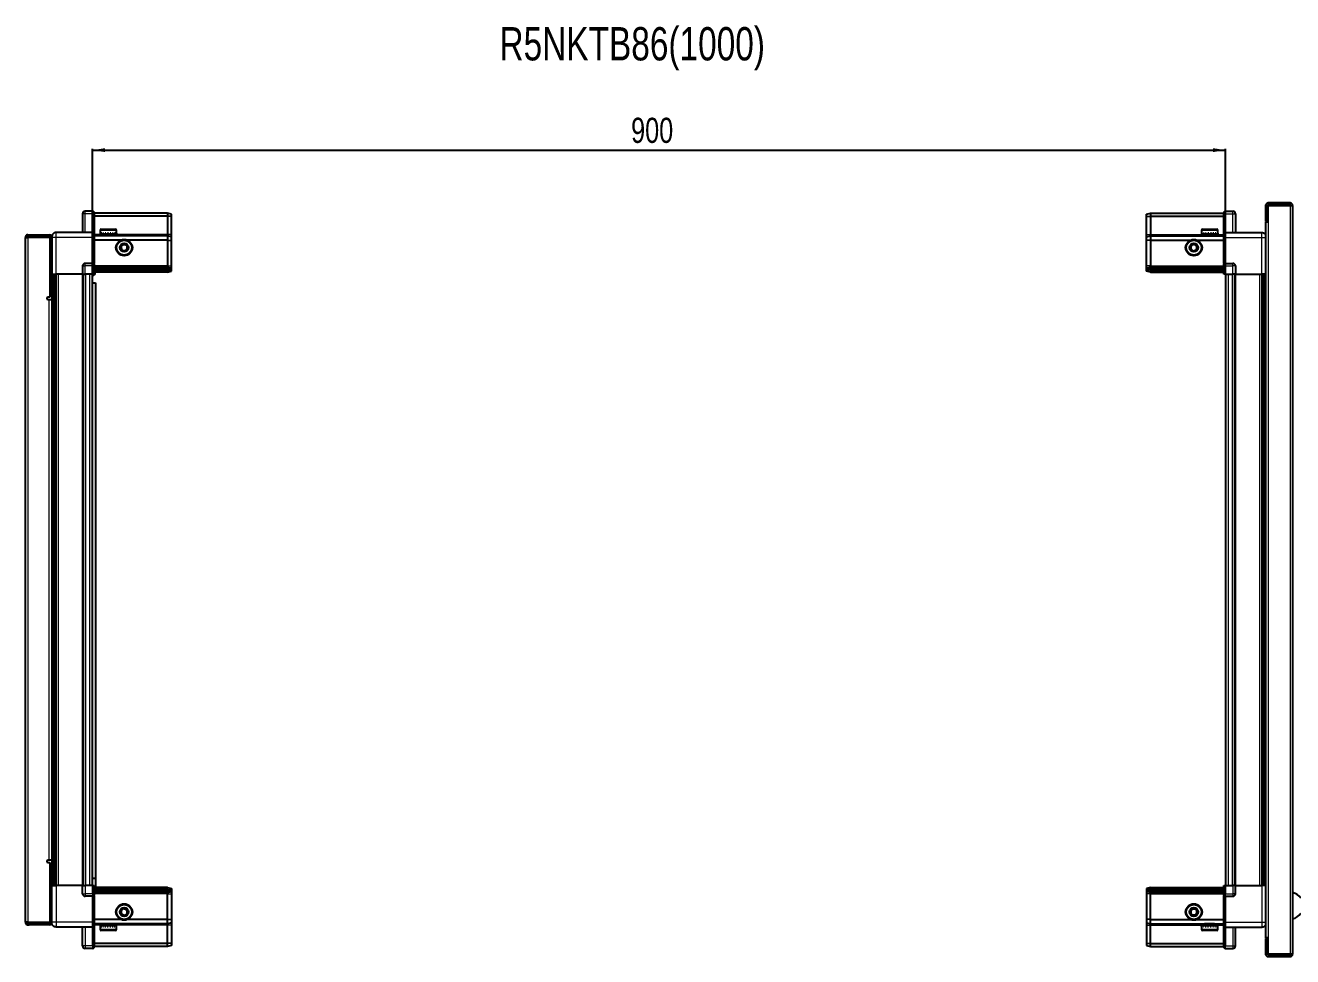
# Model space of a CAD drawing. Header units: millimetres. Extents: x 834 to 3866, y -9 to 1917.
# Drawn here: x 1857 to 2863, y 1177 to 1917 of the extents above; entities that cross this region are included whole.
import ezdxf

# ---------------------------------------------------------------- set-up
doc = ezdxf.new("R2010")
doc.units = ezdxf.units.MM
doc.layers.add('FORMAT', color=7, linetype='Continuous')
doc.styles.add('SLDTEXTSTYLE0', font='TXT', dxfattribs={"width": 0.75})
doc.dimstyles.new('SLDDIMSTYLE0', dxfattribs={"dimtxt": 20, "dimasz": 10, "dimexe": 0, "dimexo": 0.0625, "dimgap": 5, "dimtad": 2, "dimdec": 1, "dimrnd": 1e-09, "dimzin": 12, "dimdsep": 46, "dimtxsty": 'SLDTEXTSTYLE0', "dimsah": 1, "dimcen": 0.09, "dimadec": 0, "dimazin": 3, "dimtfac": 1, "dimtofl": 0, "dimtmove": 0, "dimatfit": 3, "dimfxl": 0, "dimfrac": 2, "dimtolj": 1, "dimtzin": 12, "dimarcsym": 0})

# ---------------------------------------------------------------- blocks, each defined once
blk = doc.blocks.new('_D_4')
at = {"layer": 'FORMAT'}
for p, q in [((1910.1, 1719.8), (1910.1, 1819.3)), ((1910.1, 1818.3), (2810.1, 1818.3)), ((2810.1, 1719.8), (2810.1, 1819.3))]:
    blk.add_line(p, q, dxfattribs=at)
for points in [[(1910.1, 1818.3), (1920.1, 1816.7), (1920.1, 1819.8)], [(2810.1, 1818.3), (2800.1, 1819.8), (2800.1, 1816.7)]]:
    blk.add_solid(points, dxfattribs=at)
at = {"layer": 'FORMAT', "insert": (2337.9, 1844), "char_height": 20, "attachment_point": 1, "style": 'SLDTEXTSTYLE0'}
blk.add_mtext('900', dxfattribs=at)

msp = doc.modelspace()

# ---------------------------------------------------------------- linework, layer by layer
at = {"color": 7, "linetype": 'Continuous', "lineweight": 25}
for p, q in [((2841.92, 1774.16), (2841.92, 1761.76)), ((2843.42, 1774.16), (2843.42, 1761.76)), ((2843.92, 1761.26), (2843.92, 1774.16)), ((2843.92, 1774.16), (2861.32, 1774.16)), ((2861.32, 1776.26), (2844.02, 1776.26)), ((2861.32, 1774.76), (2844.02, 1774.76)), ((2861.32, 1774.76), (2861.32, 1776.26)), ((2861.32, 1774.16), (2863.42, 1774.16)), ((2863.42, 1774.16), (2863.42, 1179.36)), ((1902.22, 1767.76), (1902.22, 1752.76)), ((1910.22, 1769.76), (1904.22, 1769.76)), ((1910.22, 1769.76), (1910.55, 1769.76)), ((1910.22, 1769.76), (1910.22, 1767.76)), ((1910.22, 1752.96), (1910.22, 1767.76)), ((1910.22, 1752.96), (1910.22, 1767.76)), ((1911.42, 1769.26), (1910.55, 1769.76)), ((1911.42, 1767.76), (1911.42, 1769.26)), ((1969.72, 1768.26), (1911.42, 1768.26)), ((1911.42, 1767.76), (1911.42, 1752.96)), ((1969.72, 1765.76), (1911.42, 1765.76)), ((1969.72, 1768.26), (1969.72, 1765.76)), ((1972.72, 1767.45), (1969.72, 1768.26)), ((1969.72, 1765.76), (1969.72, 1751.26)), ((1972.72, 1765.6), (1969.72, 1765.76)), ((1972.72, 1765.6), (1972.72, 1767.45)), ((1972.72, 1751.26), (1972.72, 1765.6)), ((2747.42, 1767.45), (2750.42, 1768.26)), ((2747.42, 1765.6), (2747.42, 1767.45)), ((2747.42, 1765.6), (2750.42, 1765.76)), ((2747.42, 1751.26), (2747.42, 1765.6)), ((2750.42, 1768.26), (2750.42, 1765.76)), ((2750.42, 1768.26), (2808.72, 1768.26)), ((2750.42, 1765.76), (2750.42, 1751.26)), ((2750.42, 1765.76), (2808.72, 1765.76)), ((2809.59, 1769.76), (2808.72, 1769.26)), ((2809.59, 1769.76), (2808.72, 1769.26)), ((2808.72, 1769.26), (2808.72, 1767.76)), ((2808.72, 1752.96), (2808.72, 1767.76)), ((2809.92, 1769.76), (2809.59, 1769.76)), ((2809.92, 1769.76), (2809.59, 1769.76)), ((2809.92, 1769.76), (2809.92, 1769.76)), ((2809.92, 1767.76), (2809.92, 1769.76)), ((2809.92, 1769.76), (2815.92, 1769.76)), ((2809.92, 1767.76), (2809.92, 1752.96)), ((2817.92, 1767.76), (2817.92, 1752.76)), ((2841.92, 1761.76), (2843.42, 1761.76)), ((1910.22, 1752.76), (1881.22, 1752.76)), ((1910.22, 1752.76), (1910.22, 1752.96)), ((1910.22, 1752.76), (1911.42, 1752.76)), ((1910.22, 1748.76), (1910.22, 1752.76)), ((1911.42, 1752.96), (1911.42, 1752.76)), ((1911.42, 1752.76), (1911.42, 1748.76)), ((1916.22, 1754.66), (1916.22, 1752.26)), ((1916.22, 1752.26), (1916.22, 1751.76)), ((1916.22, 1751.76), (1916.35, 1751.76)), ((1916.54, 1752.26), (1916.35, 1752.26)), ((1916.35, 1752.26), (1916.35, 1751.76)), ((1916.35, 1751.76), (1916.54, 1751.76)), ((1916.54, 1752.26), (1916.54, 1751.76)), ((1916.54, 1751.76), (1917.07, 1751.76)), ((1917.02, 1755.46), (1924.19, 1755.46)), ((1917.47, 1752.26), (1917.07, 1752.26)), ((1917.07, 1752.26), (1917.07, 1751.76)), ((1917.07, 1751.76), (1917.47, 1751.76)), ((1917.47, 1752.26), (1917.47, 1751.76)), ((1917.47, 1751.76), (1918.34, 1751.76)), ((1918.32, 1751.76), (1918.32, 1751.66)), ((1918.92, 1752.26), (1918.34, 1752.26)), ((1918.34, 1752.26), (1918.34, 1751.76)), ((1918.34, 1751.76), (1918.92, 1751.76)), ((1918.92, 1752.26), (1918.92, 1751.76)), ((1918.92, 1751.76), (1920.04, 1751.76)), ((1920.73, 1752.26), (1920.04, 1752.26)), ((1920.04, 1752.26), (1920.04, 1751.76)), ((1920.04, 1751.76), (1920.73, 1751.76)), ((1920.73, 1752.26), (1920.73, 1751.76)), ((1920.73, 1751.76), (1922, 1751.76)), ((1922.74, 1752.26), (1922, 1752.26)), ((1922, 1752.26), (1922, 1751.76)), ((1922, 1751.76), (1922.23, 1751.76)), ((1922.23, 1752.26), (1922.23, 1751.76)), ((1922.73, 1752.26), (1922.73, 1751.76)), ((1922.73, 1751.76), (1922.74, 1751.76)), ((1922.74, 1752.26), (1922.74, 1751.76)), ((1922.74, 1751.76), (1924.03, 1751.76)), ((1924.75, 1752.26), (1924.03, 1752.26)), ((1924.03, 1752.26), (1924.03, 1751.76)), ((1924.09, 1752.26), (1924.09, 1751.76)), ((1924.09, 1751.76), (1924.75, 1751.76)), ((1924.19, 1755.46), (1928.42, 1755.46)), ((1924.75, 1752.26), (1924.75, 1751.76)), ((1924.75, 1751.76), (1925.94, 1751.76)), ((1926.56, 1752.26), (1925.94, 1752.26)), ((1925.94, 1752.26), (1925.94, 1751.76)), ((1925.94, 1751.76), (1926.56, 1751.76)), ((1926.56, 1752.26), (1926.56, 1751.76)), ((1926.56, 1751.76), (1927.52, 1751.76)), ((1927.12, 1751.66), (1927.12, 1751.76)), ((1927.99, 1752.26), (1927.52, 1752.26)), ((1927.52, 1752.26), (1927.52, 1751.76)), ((1927.52, 1751.76), (1927.99, 1751.76)), ((1927.99, 1752.26), (1927.99, 1751.76)), ((1927.99, 1751.76), (1928.64, 1751.76)), ((1928.91, 1752.26), (1928.64, 1752.26)), ((1928.64, 1752.26), (1928.64, 1751.76)), ((1928.64, 1751.76), (1928.91, 1751.76)), ((1928.91, 1752.26), (1928.91, 1751.76)), ((1928.91, 1751.76), (1929.18, 1751.76)), ((1929.22, 1752.26), (1929.18, 1752.26)), ((1929.18, 1752.26), (1929.18, 1751.76)), ((1929.18, 1751.76), (1929.22, 1751.76)), ((1929.22, 1752.26), (1929.22, 1754.66)), ((1929.22, 1752.26), (1929.22, 1751.76)), ((2790.92, 1754.66), (2790.92, 1751.76)), ((2790.92, 1751.76), (2790.96, 1751.76)), ((2791.08, 1752.26), (2790.96, 1752.26)), ((2790.96, 1752.26), (2790.96, 1751.76)), ((2790.96, 1751.76), (2791.08, 1751.76)), ((2791.08, 1752.26), (2791.08, 1751.76)), ((2791.08, 1751.76), (2791.49, 1751.76)), ((2791.83, 1752.26), (2791.49, 1752.26)), ((2791.49, 1752.26), (2791.49, 1751.76)), ((2791.49, 1751.76), (2791.83, 1751.76)), ((2791.72, 1755.46), (2803.12, 1755.46)), ((2791.83, 1752.26), (2791.83, 1751.76)), ((2791.83, 1751.76), (2792.6, 1751.76)), ((2793.12, 1752.26), (2792.6, 1752.26)), ((2792.6, 1752.26), (2792.6, 1751.76)), ((2792.6, 1751.76), (2793.12, 1751.76)), ((2793.02, 1751.76), (2793.02, 1751.66)), ((2793.12, 1752.26), (2793.12, 1751.76)), ((2793.12, 1751.76), (2794.18, 1751.76)), ((2794.84, 1752.26), (2794.18, 1752.26)), ((2794.18, 1752.26), (2794.18, 1751.76)), ((2794.18, 1751.76), (2794.84, 1751.76)), ((2794.84, 1752.26), (2794.84, 1751.76)), ((2794.84, 1751.76), (2796.08, 1751.76)), ((2796.81, 1752.26), (2796.08, 1752.26)), ((2796.08, 1752.26), (2796.08, 1751.76)), ((2796.08, 1751.76), (2796.51, 1751.76)), ((2796.51, 1752.26), (2796.51, 1751.76)), ((2796.81, 1752.26), (2796.81, 1751.76)), ((2796.81, 1751.76), (2798.11, 1751.76)), ((2798.84, 1752.26), (2798.11, 1752.26)), ((2798.11, 1752.26), (2798.11, 1751.76)), ((2798.38, 1752.26), (2798.38, 1751.76)), ((2798.38, 1751.76), (2798.84, 1751.76)), ((2798.84, 1752.26), (2798.84, 1751.76)), ((2798.84, 1751.76), (2800.08, 1751.76)), ((2800.73, 1752.26), (2800.08, 1752.26)), ((2800.08, 1752.26), (2800.08, 1751.76)), ((2800.08, 1751.76), (2800.73, 1751.76)), ((2800.73, 1752.26), (2800.73, 1751.76)), ((2800.73, 1751.76), (2801.78, 1751.76)), ((2802.3, 1752.26), (2801.78, 1752.26)), ((2801.78, 1752.26), (2801.78, 1751.76)), ((2801.78, 1751.76), (2802.3, 1751.76)), ((2801.82, 1751.66), (2801.82, 1751.76)), ((2802.3, 1752.26), (2802.3, 1751.76)), ((2802.3, 1751.76), (2803.06, 1751.76)), ((2803.39, 1752.26), (2803.06, 1752.26)), ((2803.06, 1752.26), (2803.06, 1751.76)), ((2803.06, 1751.76), (2803.39, 1751.76)), ((2803.39, 1752.26), (2803.39, 1751.76)), ((2803.39, 1751.76), (2803.78, 1751.76)), ((2803.89, 1752.26), (2803.78, 1752.26)), ((2803.78, 1752.26), (2803.78, 1751.76)), ((2803.78, 1751.76), (2803.89, 1751.76)), ((2803.89, 1752.26), (2803.89, 1751.76)), ((2803.89, 1751.76), (2803.92, 1751.76)), ((2803.92, 1751.76), (2803.92, 1754.66)), ((2808.72, 1752.76), (2808.72, 1752.96)), ((2809.92, 1752.76), (2808.72, 1752.76)), ((2808.72, 1748.76), (2808.72, 1752.76)), ((2809.92, 1752.96), (2809.92, 1752.76)), ((2809.92, 1752.76), (2809.92, 1748.76)), ((2809.92, 1752.76), (2838.92, 1752.76)), ((2841.82, 1761.26), (2841.82, 1192.26)), ((2841.82, 1761.26), (2843.92, 1761.26)), ((1858.22, 1748.91), (1856.72, 1748.91)), ((1856.72, 1748.41), (1856.72, 1748.91)), ((1856.72, 1205.11), (1856.72, 1748.41)), ((1858.82, 1749.51), (1858.82, 1751.01)), ((1858.82, 1751.01), (1859.72, 1751.01)), ((1858.82, 1749.51), (1859.72, 1749.51)), ((1858.82, 1749.01), (1876.22, 1749.01)), ((1859.72, 1749.51), (1859.72, 1751.01)), ((1859.72, 1751.01), (1876.22, 1751.01)), ((1859.72, 1749.51), (1876.22, 1749.51)), ((1876.22, 1749.51), (1876.22, 1751.01)), ((1877.72, 1749.01), (1876.22, 1749.01)), ((1876.22, 1749.01), (1876.22, 1701.51)), ((1877.72, 1748.76), (1877.72, 1719.76)), ((1910.22, 1728.46), (1910.22, 1748.76)), ((1969.72, 1750.26), (1911.42, 1750.26)), ((1911.42, 1748.76), (1911.42, 1728.46)), ((1932.72, 1746.76), (1911.42, 1746.76)), ((1918.32, 1751.66), (1927.12, 1751.66)), ((1918.72, 1751.26), (1919.41, 1750.77)), ((1918.72, 1751.26), (1923.75, 1751.26)), ((1919.41, 1750.77), (1918.72, 1750.29)), ((1918.72, 1750.29), (1918.72, 1750.26)), ((1918.72, 1750.29), (1923.75, 1750.29)), ((1919.41, 1750.77), (1923.57, 1750.77)), ((1923.57, 1750.77), (1926.03, 1750.77)), ((1923.75, 1751.26), (1926.72, 1751.26)), ((1923.75, 1750.29), (1926.72, 1750.29)), ((1926.03, 1750.77), (1926.72, 1751.26)), ((1926.72, 1750.29), (1926.03, 1750.77)), ((1926.72, 1750.26), (1926.72, 1750.29)), ((1969.72, 1746.76), (1937.72, 1746.76)), ((1969.72, 1751.26), (1969.72, 1750.26)), ((1969.72, 1750.26), (1969.72, 1746.76)), ((1972.72, 1749.45), (1969.72, 1750.26)), ((1969.72, 1746.76), (1969.72, 1726.26)), ((1969.72, 1746.76), (1972.72, 1746.42)), ((1972.72, 1749.45), (1972.72, 1751.26)), ((1972.72, 1746.42), (1972.72, 1749.45)), ((1972.72, 1726.26), (1972.72, 1746.42)), ((2747.42, 1749.45), (2747.42, 1751.26)), ((2747.42, 1749.45), (2750.42, 1750.26)), ((2747.42, 1746.42), (2747.42, 1749.45)), ((2750.42, 1746.76), (2747.42, 1746.42)), ((2747.42, 1726.26), (2747.42, 1746.42)), ((2750.42, 1751.26), (2750.42, 1750.26)), ((2750.42, 1750.26), (2750.42, 1746.76)), ((2750.42, 1750.26), (2808.72, 1750.26)), ((2750.42, 1746.76), (2750.42, 1726.26)), ((2750.42, 1746.76), (2782.42, 1746.76)), ((2787.42, 1746.76), (2808.72, 1746.76)), ((2793.02, 1751.66), (2801.82, 1751.66)), ((2793.42, 1751.26), (2794.11, 1750.77)), ((2793.42, 1751.26), (2801.42, 1751.26)), ((2794.11, 1750.77), (2793.42, 1750.29)), ((2793.42, 1750.29), (2793.42, 1750.26)), ((2793.42, 1750.29), (2801.42, 1750.29)), ((2794.11, 1750.77), (2800.73, 1750.77)), ((2800.73, 1750.77), (2801.42, 1751.26)), ((2801.42, 1750.29), (2800.73, 1750.77)), ((2801.42, 1750.26), (2801.42, 1750.29)), ((2808.72, 1728.46), (2808.72, 1748.76)), ((2809.92, 1748.76), (2809.92, 1728.46)), ((1876.22, 1722.51), (1877.72, 1722.51)), ((1902.22, 1726.26), (1902.22, 1719.76)), ((1910.22, 1728.26), (1904.22, 1728.26)), ((1910.22, 1728.26), (1910.22, 1728.46)), ((1910.22, 1728.26), (1910.22, 1726.26)), ((1910.22, 1728.26), (1911.42, 1728.26)), ((1910.22, 1719.76), (1910.22, 1726.26)), ((1910.22, 1719.76), (1910.22, 1726.26)), ((1910.55, 1719.76), (1910.55, 1726.26)), ((1911.42, 1728.46), (1911.42, 1728.26)), ((1911.42, 1727.58), (1911.42, 1728.26)), ((1911.42, 1727.58), (1911.42, 1719.76)), ((1969.72, 1725.26), (1911.42, 1725.26)), ((1969.72, 1724.26), (1911.42, 1724.26)), ((1969.72, 1722.76), (1911.42, 1722.76)), ((1969.72, 1726.26), (1969.72, 1725.26)), ((1969.72, 1725.26), (1969.72, 1724.26)), ((1969.72, 1725.26), (1972.72, 1724.45)), ((1969.72, 1724.26), (1969.72, 1722.76)), ((1969.72, 1724.26), (1972.72, 1723.71)), ((1969.72, 1722.76), (1972.72, 1723.21)), ((1969.72, 1722.76), (1969.72, 1721.26)), ((1969.72, 1721.26), (1972.72, 1722.06)), ((1972.72, 1724.45), (1972.72, 1726.26)), ((1972.72, 1723.71), (1972.72, 1724.45)), ((1972.72, 1723.21), (1972.72, 1723.71)), ((1972.72, 1722.06), (1972.72, 1723.21)), ((2747.42, 1724.45), (2747.42, 1726.26)), ((2750.42, 1725.26), (2747.42, 1724.45)), ((2747.42, 1723.71), (2747.42, 1724.45)), ((2750.42, 1724.26), (2747.42, 1723.71)), ((2747.42, 1723.21), (2747.42, 1723.71)), ((2747.42, 1722.06), (2747.42, 1723.21)), ((2750.42, 1722.76), (2747.42, 1723.21)), ((2750.42, 1721.26), (2747.42, 1722.06)), ((2750.42, 1726.26), (2750.42, 1725.26)), ((2750.42, 1725.26), (2750.42, 1724.26)), ((2750.42, 1725.26), (2808.72, 1725.26)), ((2750.42, 1724.26), (2808.72, 1724.26)), ((2750.42, 1724.26), (2750.42, 1722.76)), ((2750.42, 1722.76), (2750.42, 1721.26)), ((2750.42, 1722.76), (2808.72, 1722.76)), ((2808.72, 1728.26), (2808.72, 1728.46)), ((2809.92, 1728.26), (2808.72, 1728.26)), ((2808.72, 1728.26), (2808.72, 1727.58)), ((2808.72, 1719.76), (2808.72, 1727.58)), ((2809.59, 1726.26), (2809.59, 1719.76)), ((2809.92, 1728.46), (2809.92, 1728.26)), ((2809.92, 1726.26), (2809.92, 1728.26)), ((2809.92, 1728.26), (2815.92, 1728.26)), ((2809.92, 1726.26), (2809.92, 1728.26)), ((2809.92, 1726.26), (2809.92, 1719.76)), ((2817.92, 1726.26), (2817.92, 1719.76)), ((1877.72, 1719.76), (1876.22, 1719.76)), ((1878.37, 1233.76), (1878.37, 1719.76)), ((1880.16, 1719.76), (1880.16, 1233.76)), ((1880.2, 1719.76), (1880.2, 1233.76)), ((1902.22, 1719.76), (1881.22, 1719.76)), ((1902.22, 1719.76), (1904.22, 1719.76)), ((1902.87, 1233.76), (1902.87, 1719.76)), ((1910.22, 1719.76), (1904.22, 1719.76)), ((1910.07, 1233.76), (1910.07, 1719.76)), ((1910.07, 1712.76), (1912.57, 1712.76)), ((1910.22, 1719.76), (1910.55, 1719.76)), ((1910.22, 1719.76), (1910.22, 1719.76)), ((1911.42, 1719.76), (1910.55, 1719.76)), ((1910.55, 1719.76), (1910.55, 1719.76)), ((1969.72, 1721.26), (1911.42, 1721.26)), ((1912.57, 1712.76), (1912.57, 1239.26)), ((2750.42, 1721.26), (2808.72, 1721.26)), ((2809.59, 1719.76), (2808.72, 1719.76)), ((2809.92, 1719.76), (2809.59, 1719.76)), ((2809.92, 1719.76), (2815.92, 1719.76)), ((2810.07, 1719.76), (2810.07, 1233.76)), ((2817.92, 1719.76), (2815.92, 1719.76)), ((2817.27, 1719.76), (2817.27, 1233.76)), ((2817.92, 1719.76), (2838.92, 1719.76)), ((2839.94, 1233.76), (2839.94, 1719.76)), ((2839.98, 1233.76), (2839.98, 1719.76)), ((2841.77, 1719.76), (2841.77, 1233.76)), ((1876.22, 1701.51), (1874.87, 1701.51)), ((1874.87, 1699.51), (1875.62, 1699.51)), ((1875.62, 1699.51), (1877.72, 1699.51)), ((1877.72, 1699.51), (1877.72, 1254.01)), ((1875.62, 1254.01), (1874.87, 1254.01)), ((1874.87, 1252.01), (1876.22, 1252.01)), ((1877.72, 1254.01), (1875.62, 1254.01)), ((1876.22, 1252.01), (1876.22, 1204.51)), ((1912.57, 1239.26), (1910.07, 1239.26)), ((1912.57, 1239.26), (1912.57, 1232.26)), ((1877.72, 1233.76), (1876.22, 1233.76)), ((1877.72, 1231.01), (1876.22, 1231.01)), ((1877.72, 1204.76), (1877.72, 1233.76)), ((1902.22, 1233.76), (1881.22, 1233.76)), ((1902.22, 1227.26), (1902.22, 1233.76)), ((1902.22, 1233.76), (1904.22, 1233.76)), ((1910.22, 1233.76), (1904.22, 1233.76)), ((1910.22, 1227.26), (1910.22, 1233.76)), ((1910.22, 1233.76), (1910.55, 1233.76)), ((1910.55, 1227.26), (1910.55, 1233.76)), ((1910.55, 1233.76), (1911.42, 1233.76)), ((1911.42, 1233.76), (1911.42, 1225.93)), ((1969.72, 1232.26), (1911.42, 1232.26)), ((1969.72, 1230.76), (1911.42, 1230.76)), ((1969.72, 1229.26), (1911.42, 1229.26)), ((1969.72, 1228.26), (1911.42, 1228.26)), ((1969.72, 1230.76), (1969.72, 1232.26)), ((1969.72, 1232.26), (1972.72, 1231.45)), ((1969.72, 1229.26), (1969.72, 1230.76)), ((1969.72, 1230.76), (1972.72, 1230.3)), ((1969.72, 1229.26), (1972.72, 1229.8)), ((1969.72, 1228.26), (1969.72, 1229.26)), ((1969.72, 1228.26), (1972.72, 1229.06)), ((1969.72, 1227.26), (1969.72, 1228.26)), ((1972.72, 1231.45), (1972.72, 1230.3)), ((1972.72, 1230.3), (1972.72, 1229.8)), ((1972.72, 1229.8), (1972.72, 1229.06)), ((1972.72, 1229.06), (1972.72, 1227.26)), ((2750.42, 1232.26), (2747.42, 1231.45)), ((2747.42, 1231.45), (2747.42, 1230.3)), ((2750.42, 1230.76), (2747.42, 1230.3)), ((2747.42, 1230.3), (2747.42, 1229.8)), ((2750.42, 1229.26), (2747.42, 1229.8)), ((2747.42, 1229.8), (2747.42, 1229.06)), ((2750.42, 1228.26), (2747.42, 1229.06)), ((2747.42, 1229.06), (2747.42, 1227.26)), ((2750.42, 1230.76), (2750.42, 1232.26)), ((2750.42, 1232.26), (2808.72, 1232.26)), ((2750.42, 1229.26), (2750.42, 1230.76)), ((2750.42, 1230.76), (2808.72, 1230.76)), ((2750.42, 1229.26), (2808.72, 1229.26)), ((2750.42, 1228.26), (2750.42, 1229.26)), ((2750.42, 1228.26), (2808.72, 1228.26)), ((2750.42, 1227.26), (2750.42, 1228.26)), ((2808.72, 1225.93), (2808.72, 1233.76)), ((2808.72, 1233.76), (2809.59, 1233.76)), ((2809.59, 1233.76), (2809.59, 1233.76)), ((2809.59, 1233.76), (2809.59, 1227.26)), ((2809.92, 1233.76), (2809.59, 1233.76)), ((2809.92, 1233.76), (2809.92, 1227.26)), ((2809.92, 1233.76), (2809.92, 1233.76)), ((2809.92, 1233.76), (2815.92, 1233.76)), ((2809.92, 1233.76), (2809.92, 1227.26)), ((2817.92, 1233.76), (2815.92, 1233.76)), ((2817.92, 1227.26), (2817.92, 1233.76)), ((2817.92, 1233.76), (2838.92, 1233.76)), ((1910.22, 1225.26), (1904.22, 1225.26)), ((1910.22, 1227.26), (1910.22, 1225.26)), ((1910.22, 1227.26), (1910.22, 1225.26)), ((1910.22, 1225.26), (1911.42, 1225.26)), ((1910.22, 1225.06), (1910.22, 1225.26)), ((1910.22, 1204.76), (1910.22, 1225.06)), ((1911.42, 1225.26), (1911.42, 1225.93)), ((1911.42, 1225.26), (1911.42, 1225.06)), ((1911.42, 1225.06), (1911.42, 1204.76)), ((1969.72, 1206.76), (1969.72, 1227.26)), ((1972.72, 1227.26), (1972.72, 1207.09)), ((2747.42, 1227.26), (2747.42, 1207.09)), ((2750.42, 1206.76), (2750.42, 1227.26)), ((2808.72, 1225.93), (2808.72, 1225.26)), ((2809.92, 1225.26), (2808.72, 1225.26)), ((2808.72, 1225.06), (2808.72, 1225.26)), ((2808.72, 1204.76), (2808.72, 1225.06)), ((2809.92, 1225.26), (2809.92, 1227.26)), ((2809.92, 1225.26), (2809.92, 1225.06)), ((2809.92, 1225.26), (2815.92, 1225.26)), ((2809.92, 1225.06), (2809.92, 1204.76)), ((1856.72, 1204.61), (1856.72, 1205.11)), ((1858.22, 1204.61), (1856.72, 1204.61)), ((1876.22, 1204.51), (1858.82, 1204.51)), ((1858.82, 1204.01), (1858.82, 1202.51)), ((1858.82, 1204.01), (1859.72, 1204.01)), ((1858.82, 1202.51), (1859.72, 1202.51)), ((1859.72, 1204.01), (1859.72, 1202.51)), ((1876.22, 1204.01), (1859.72, 1204.01)), ((1876.22, 1202.51), (1859.72, 1202.51)), ((1876.22, 1204.51), (1877.72, 1204.51)), ((1876.22, 1204.01), (1876.22, 1202.51)), ((1910.22, 1200.76), (1881.22, 1200.76)), ((1902.22, 1185.76), (1902.22, 1200.76)), ((1910.22, 1200.76), (1910.22, 1204.76)), ((1910.22, 1200.76), (1911.42, 1200.76)), ((1910.22, 1200.56), (1910.22, 1200.76)), ((1910.22, 1185.76), (1910.22, 1200.56)), ((1932.72, 1206.76), (1911.42, 1206.76)), ((1911.42, 1204.76), (1911.42, 1200.76)), ((1969.72, 1203.26), (1911.42, 1203.26)), ((1911.42, 1200.76), (1911.42, 1200.56)), ((1911.42, 1200.56), (1911.42, 1185.76)), ((1916.22, 1201.76), (1916.22, 1198.86)), ((1916.32, 1201.76), (1916.22, 1201.76)), ((1916.32, 1201.26), (1916.32, 1201.76)), ((1916.48, 1201.76), (1916.32, 1201.76)), ((1916.32, 1201.26), (1916.48, 1201.26)), ((1916.48, 1201.26), (1916.48, 1201.76)), ((1916.97, 1201.76), (1916.48, 1201.76)), ((1916.97, 1201.26), (1916.97, 1201.76)), ((1917.35, 1201.76), (1916.97, 1201.76)), ((1916.97, 1201.26), (1917.35, 1201.26)), ((1917.17, 1198.06), (1917.02, 1198.06)), ((1928.42, 1198.06), (1917.17, 1198.06)), ((1917.35, 1201.26), (1917.35, 1201.76)), ((1918.19, 1201.76), (1917.35, 1201.76)), ((1918.19, 1201.26), (1918.19, 1201.76)), ((1918.75, 1201.76), (1918.19, 1201.76)), ((1918.19, 1201.26), (1918.75, 1201.26)), ((1918.32, 1201.86), (1918.32, 1201.76)), ((1923.72, 1201.86), (1918.32, 1201.86)), ((1918.72, 1203.26), (1918.72, 1203.22)), ((1918.72, 1203.22), (1919.41, 1202.74)), ((1918.82, 1203.22), (1918.72, 1203.22)), ((1919.41, 1202.74), (1918.72, 1202.26)), ((1918.82, 1202.26), (1918.72, 1202.26)), ((1918.75, 1201.26), (1918.75, 1201.76)), ((1919.85, 1201.76), (1918.75, 1201.76)), ((1926.72, 1203.22), (1918.82, 1203.22)), ((1926.72, 1202.26), (1918.82, 1202.26)), ((1919.5, 1202.74), (1919.41, 1202.74)), ((1926.03, 1202.74), (1919.5, 1202.74)), ((1919.85, 1201.26), (1919.85, 1201.76)), ((1920.54, 1201.76), (1919.85, 1201.76)), ((1919.85, 1201.26), (1920.54, 1201.26)), ((1920.54, 1201.26), (1920.54, 1201.76)), ((1921.8, 1201.76), (1920.54, 1201.76)), ((1921.8, 1201.26), (1921.8, 1201.76)), ((1922.1, 1201.76), (1921.8, 1201.76)), ((1921.8, 1201.26), (1922.53, 1201.26)), ((1922.1, 1201.26), (1922.1, 1201.76)), ((1922.53, 1201.26), (1922.53, 1201.76)), ((1923.83, 1201.76), (1922.53, 1201.76)), ((1927.12, 1201.86), (1923.72, 1201.86)), ((1923.83, 1201.26), (1923.83, 1201.76)), ((1923.83, 1201.26), (1924.55, 1201.26)), ((1923.96, 1201.26), (1923.96, 1201.76)), ((1924.55, 1201.76), (1923.96, 1201.76)), ((1924.55, 1201.26), (1924.55, 1201.76)), ((1925.76, 1201.76), (1924.55, 1201.76)), ((1925.76, 1201.26), (1925.76, 1201.76)), ((1926.39, 1201.76), (1925.76, 1201.76)), ((1925.76, 1201.26), (1926.39, 1201.26)), ((1926.03, 1202.74), (1926.72, 1203.22)), ((1926.72, 1202.26), (1926.03, 1202.74)), ((1926.39, 1201.26), (1926.39, 1201.76)), ((1927.38, 1201.76), (1926.39, 1201.76)), ((1926.72, 1203.22), (1926.72, 1203.26)), ((1927.12, 1201.76), (1927.12, 1201.86)), ((1927.38, 1201.26), (1927.38, 1201.76)), ((1927.87, 1201.76), (1927.38, 1201.76)), ((1927.38, 1201.26), (1927.87, 1201.26)), ((1927.87, 1201.26), (1927.87, 1201.76)), ((1928.55, 1201.76), (1927.87, 1201.76)), ((1928.55, 1201.26), (1928.55, 1201.76)), ((1928.84, 1201.76), (1928.55, 1201.76)), ((1928.55, 1201.26), (1928.84, 1201.26)), ((1928.84, 1201.26), (1928.84, 1201.76)), ((1929.15, 1201.76), (1928.84, 1201.76)), ((1929.15, 1201.26), (1929.15, 1201.76)), ((1929.22, 1201.76), (1929.15, 1201.76)), ((1929.15, 1201.26), (1929.22, 1201.26)), ((1929.22, 1198.86), (1929.22, 1201.76)), ((1929.22, 1201.26), (1929.22, 1201.76)), ((1929.22, 1201.76), (1929.22, 1201.76)), ((1969.72, 1206.76), (1937.72, 1206.76)), ((1969.72, 1206.76), (1972.72, 1207.09)), ((1969.72, 1203.26), (1969.72, 1206.76)), ((1972.72, 1204.06), (1969.72, 1203.26)), ((1969.72, 1202.26), (1969.72, 1203.26)), ((1969.72, 1187.76), (1969.72, 1202.26)), ((1972.72, 1207.09), (1972.72, 1204.06)), ((1972.72, 1204.06), (1972.72, 1202.26)), ((1972.72, 1202.26), (1972.72, 1187.91)), ((2750.42, 1206.76), (2747.42, 1207.09)), ((2747.42, 1207.09), (2747.42, 1204.06)), ((2747.42, 1204.06), (2750.42, 1203.26)), ((2747.42, 1204.06), (2747.42, 1202.26)), ((2747.42, 1202.26), (2747.42, 1187.91)), ((2750.42, 1206.76), (2782.42, 1206.76)), ((2750.42, 1203.26), (2750.42, 1206.76)), ((2750.42, 1203.26), (2808.72, 1203.26)), ((2750.42, 1202.26), (2750.42, 1203.26)), ((2750.42, 1187.76), (2750.42, 1202.26)), ((2787.42, 1206.76), (2808.72, 1206.76)), ((2790.92, 1201.76), (2790.92, 1198.86)), ((2790.94, 1201.76), (2790.92, 1201.76)), ((2790.94, 1201.26), (2790.94, 1201.76)), ((2791.04, 1201.76), (2790.94, 1201.76)), ((2790.94, 1201.26), (2791.04, 1201.26)), ((2791.04, 1201.26), (2791.04, 1201.76)), ((2791.41, 1201.76), (2791.04, 1201.76)), ((2791.41, 1201.26), (2791.41, 1201.76)), ((2791.73, 1201.76), (2791.41, 1201.76)), ((2791.41, 1201.26), (2791.73, 1201.26)), ((2803.12, 1198.06), (2791.72, 1198.06)), ((2791.73, 1201.26), (2791.73, 1201.76)), ((2792.47, 1201.76), (2791.73, 1201.76)), ((2792.47, 1201.26), (2792.47, 1201.76)), ((2792.97, 1201.76), (2792.47, 1201.76)), ((2792.47, 1201.26), (2792.97, 1201.26)), ((2792.97, 1201.26), (2792.97, 1201.76)), ((2794.01, 1201.76), (2792.97, 1201.76)), ((2793.02, 1201.86), (2793.02, 1201.76)), ((2801.82, 1201.86), (2793.02, 1201.86)), ((2793.42, 1203.26), (2793.42, 1203.22)), ((2793.42, 1203.22), (2794.11, 1202.74)), ((2801.42, 1203.22), (2793.42, 1203.22)), ((2794.11, 1202.74), (2793.42, 1202.26)), ((2801.42, 1202.26), (2793.42, 1202.26)), ((2794.01, 1201.26), (2794.01, 1201.76)), ((2794.66, 1201.76), (2794.01, 1201.76)), ((2794.01, 1201.26), (2794.66, 1201.26)), ((2800.73, 1202.74), (2794.11, 1202.74)), ((2794.66, 1201.26), (2794.66, 1201.76)), ((2795.89, 1201.76), (2794.66, 1201.76)), ((2795.89, 1201.26), (2795.89, 1201.76)), ((2796.38, 1201.76), (2795.89, 1201.76)), ((2795.89, 1201.26), (2796.61, 1201.26)), ((2796.38, 1201.26), (2796.38, 1201.76)), ((2796.61, 1201.26), (2796.61, 1201.76)), ((2797.91, 1201.76), (2796.61, 1201.76)), ((2797.91, 1201.26), (2797.91, 1201.76)), ((2797.91, 1201.26), (2798.64, 1201.26)), ((2798.25, 1201.26), (2798.25, 1201.76)), ((2798.64, 1201.76), (2798.25, 1201.76)), ((2798.64, 1201.26), (2798.64, 1201.76)), ((2799.89, 1201.76), (2798.64, 1201.76)), ((2799.89, 1201.26), (2799.89, 1201.76)), ((2800.56, 1201.76), (2799.89, 1201.76)), ((2799.89, 1201.26), (2800.56, 1201.26)), ((2800.56, 1201.26), (2800.56, 1201.76)), ((2801.63, 1201.76), (2800.56, 1201.76)), ((2800.73, 1202.74), (2801.42, 1203.22)), ((2801.42, 1202.26), (2800.73, 1202.74)), ((2801.42, 1203.22), (2801.42, 1203.26)), ((2801.63, 1201.26), (2801.63, 1201.76)), ((2802.16, 1201.76), (2801.63, 1201.76)), ((2801.63, 1201.26), (2802.16, 1201.26)), ((2801.82, 1201.76), (2801.82, 1201.86)), ((2802.16, 1201.26), (2802.16, 1201.76)), ((2802.95, 1201.76), (2802.16, 1201.76)), ((2802.95, 1201.26), (2802.95, 1201.76)), ((2803.3, 1201.76), (2802.95, 1201.76)), ((2802.95, 1201.26), (2803.3, 1201.26)), ((2803.3, 1201.26), (2803.3, 1201.76)), ((2803.74, 1201.76), (2803.3, 1201.76)), ((2803.74, 1201.26), (2803.74, 1201.76)), ((2803.87, 1201.76), (2803.74, 1201.76)), ((2803.74, 1201.26), (2803.87, 1201.26)), ((2803.87, 1201.26), (2803.87, 1201.76)), ((2803.92, 1201.76), (2803.87, 1201.76)), ((2803.92, 1198.86), (2803.92, 1201.76)), ((2808.72, 1200.76), (2808.72, 1204.76)), ((2809.92, 1200.76), (2808.72, 1200.76)), ((2808.72, 1200.56), (2808.72, 1200.76)), ((2808.72, 1185.76), (2808.72, 1200.56)), ((2809.92, 1204.76), (2809.92, 1200.76)), ((2809.92, 1200.76), (2809.92, 1200.56)), ((2809.92, 1200.76), (2838.92, 1200.76)), ((2809.92, 1200.56), (2809.92, 1185.76)), ((2809.92, 1200.56), (2809.92, 1185.76)), ((2817.92, 1185.76), (2817.92, 1200.76)), ((1972.72, 1187.91), (1969.72, 1187.76)), ((1972.72, 1187.91), (1972.72, 1186.06)), ((2747.42, 1187.91), (2750.42, 1187.76)), ((2747.42, 1187.91), (2747.42, 1186.06)), ((2843.92, 1192.26), (2841.82, 1192.26)), ((2841.92, 1191.76), (2841.92, 1179.36)), ((2841.92, 1191.76), (2843.42, 1191.76)), ((2843.42, 1191.76), (2843.42, 1179.36)), ((2843.92, 1179.36), (2843.92, 1192.26)), ((1910.22, 1183.76), (1904.22, 1183.76)), ((1910.22, 1185.76), (1910.22, 1183.76)), ((1910.22, 1183.76), (1910.55, 1183.76)), ((1910.22, 1183.76), (1910.22, 1183.76)), ((1910.22, 1183.76), (1910.55, 1183.76)), ((1910.55, 1183.76), (1911.42, 1184.26)), ((1910.55, 1183.76), (1911.42, 1184.26)), ((1969.72, 1187.76), (1911.42, 1187.76)), ((1911.42, 1184.26), (1911.42, 1185.76)), ((1969.72, 1185.26), (1911.42, 1185.26)), ((1969.72, 1185.26), (1969.72, 1187.76)), ((1972.72, 1186.06), (1969.72, 1185.26)), ((2747.42, 1186.06), (2750.42, 1185.26)), ((2750.42, 1187.76), (2808.72, 1187.76)), ((2750.42, 1185.26), (2750.42, 1187.76)), ((2750.42, 1185.26), (2808.72, 1185.26)), ((2808.72, 1185.76), (2808.72, 1184.26)), ((2808.72, 1184.26), (2809.59, 1183.76)), ((2809.92, 1183.76), (2809.59, 1183.76)), ((2809.92, 1183.76), (2809.92, 1185.76)), ((2809.92, 1183.76), (2815.92, 1183.76)), ((2861.32, 1179.36), (2843.92, 1179.36)), ((2844.02, 1178.76), (2861.32, 1178.76)), ((2863.42, 1179.36), (2861.32, 1179.36)), ((2861.32, 1178.76), (2861.32, 1177.26)), ((2844.02, 1177.26), (2861.32, 1177.26))]:
    msp.add_line(p, q, dxfattribs=at)
at = {"color": 8, "linetype": 'Continuous', "lineweight": 18}
for p, q in [((2843.42, 1774.16), (2841.92, 1774.16)), ((2844.02, 1774.76), (2844.02, 1776.26)), ((2861.32, 1774.16), (2861.32, 1179.36)), ((1904.22, 1767.76), (1902.22, 1767.76)), ((1904.22, 1767.76), (1904.22, 1769.76)), ((1904.22, 1752.76), (1904.22, 1767.76)), ((1910.22, 1767.76), (1904.22, 1767.76)), ((1910.22, 1767.76), (1911.42, 1767.76)), ((2809.92, 1767.76), (2808.72, 1767.76)), ((2809.92, 1767.76), (2815.92, 1767.76)), ((2815.92, 1767.76), (2815.92, 1769.76)), ((2815.92, 1752.76), (2815.92, 1767.76)), ((2815.92, 1767.76), (2817.92, 1767.76)), ((1910.22, 1752.96), (1911.42, 1752.96)), ((1916.22, 1754.66), (1924.39, 1754.66)), ((1924.39, 1754.66), (1929.22, 1754.66)), ((2790.92, 1754.66), (2803.92, 1754.66)), ((2808.72, 1752.96), (2809.92, 1752.96)), ((2843.92, 1761.26), (2843.92, 1192.26)), ((1858.82, 1749.01), (1858.82, 1204.51)), ((1881.22, 1719.76), (1881.22, 1748.76)), ((1910.22, 1748.76), (1881.22, 1748.76)), ((1910.22, 1748.76), (1911.42, 1748.76)), ((1918.72, 1751.26), (1911.42, 1751.26)), ((1969.72, 1751.26), (1926.72, 1751.26)), ((1972.72, 1751.26), (1969.72, 1751.26)), ((2747.42, 1751.26), (2750.42, 1751.26)), ((2750.42, 1751.26), (2793.42, 1751.26)), ((2801.42, 1751.26), (2808.72, 1751.26)), ((2809.92, 1748.76), (2808.72, 1748.76)), ((2809.92, 1748.76), (2838.92, 1748.76)), ((2838.92, 1719.76), (2838.92, 1748.76)), ((1902.22, 1726.26), (1904.22, 1726.26)), ((1904.22, 1726.26), (1904.22, 1728.26)), ((1904.22, 1719.76), (1904.22, 1726.26)), ((1910.22, 1726.26), (1904.22, 1726.26)), ((1910.22, 1728.46), (1911.42, 1728.46)), ((1910.22, 1726.26), (1910.55, 1726.26)), ((1969.72, 1726.26), (1911.42, 1726.26)), ((1969.72, 1726.26), (1972.72, 1726.26)), ((2750.42, 1726.26), (2747.42, 1726.26)), ((2750.42, 1726.26), (2808.72, 1726.26)), ((2808.72, 1728.46), (2809.92, 1728.46)), ((2809.92, 1726.26), (2809.59, 1726.26)), ((2809.92, 1726.26), (2815.92, 1726.26)), ((2815.92, 1726.26), (2815.92, 1728.26)), ((2815.92, 1719.76), (2815.92, 1726.26)), ((2817.92, 1726.26), (2815.92, 1726.26)), ((1877.72, 1699.51), (1877.72, 1719.76)), ((1878.96, 1719.76), (1878.96, 1233.76)), ((1881.4, 1233.76), (1881.4, 1719.76)), ((1882.82, 1719.76), (1882.82, 1233.76)), ((1902.22, 1233.76), (1902.22, 1719.76)), ((1904.87, 1233.76), (1904.87, 1719.76)), ((1908.07, 1233.76), (1908.07, 1719.76)), ((1910.22, 1719.76), (1910.55, 1719.76)), ((2812.07, 1719.76), (2812.07, 1233.76)), ((2815.27, 1719.76), (2815.27, 1233.76)), ((2817.92, 1719.76), (2817.92, 1233.76)), ((2837.32, 1233.76), (2837.32, 1719.76)), ((2838.74, 1719.76), (2838.74, 1233.76)), ((2841.18, 1233.76), (2841.18, 1719.76)), ((1875.62, 1254.01), (1875.62, 1699.51)), ((1877.72, 1233.76), (1877.72, 1254.01)), ((1881.22, 1233.76), (1881.22, 1204.76)), ((1904.22, 1233.76), (1904.22, 1227.26)), ((2809.92, 1233.76), (2809.59, 1233.76)), ((2815.92, 1233.76), (2815.92, 1227.26)), ((2838.92, 1233.76), (2838.92, 1204.76)), ((1902.22, 1227.26), (1904.22, 1227.26)), ((1904.22, 1227.26), (1904.22, 1225.26)), ((1910.22, 1227.26), (1904.22, 1227.26)), ((1910.22, 1227.26), (1910.55, 1227.26)), ((1911.42, 1225.06), (1910.22, 1225.06)), ((1969.72, 1227.26), (1911.42, 1227.26)), ((1969.72, 1227.26), (1972.72, 1227.26)), ((2750.42, 1227.26), (2747.42, 1227.26)), ((2750.42, 1227.26), (2808.72, 1227.26)), ((2809.92, 1225.06), (2808.72, 1225.06)), ((2809.92, 1227.26), (2809.59, 1227.26)), ((2809.92, 1227.26), (2815.92, 1227.26)), ((2817.92, 1227.26), (2815.92, 1227.26)), ((2815.92, 1227.26), (2815.92, 1225.26)), ((1910.22, 1204.76), (1881.22, 1204.76)), ((1904.22, 1200.76), (1904.22, 1185.76)), ((1910.22, 1204.76), (1911.42, 1204.76)), ((1911.42, 1200.56), (1910.22, 1200.56)), ((1918.72, 1202.26), (1911.42, 1202.26)), ((1916.39, 1198.86), (1916.22, 1198.86)), ((1929.22, 1198.86), (1916.39, 1198.86)), ((1969.72, 1202.26), (1926.72, 1202.26)), ((1972.72, 1202.26), (1969.72, 1202.26)), ((2747.42, 1202.26), (2750.42, 1202.26)), ((2750.42, 1202.26), (2793.42, 1202.26)), ((2803.92, 1198.86), (2790.92, 1198.86)), ((2801.42, 1202.26), (2808.72, 1202.26)), ((2809.92, 1204.76), (2808.72, 1204.76)), ((2809.92, 1200.56), (2808.72, 1200.56)), ((2809.92, 1204.76), (2838.92, 1204.76)), ((2815.92, 1200.76), (2815.92, 1185.76)), ((1904.22, 1185.76), (1902.22, 1185.76)), ((1904.22, 1185.76), (1904.22, 1183.76)), ((1910.22, 1185.76), (1904.22, 1185.76)), ((1910.22, 1185.76), (1911.42, 1185.76)), ((2809.92, 1185.76), (2808.72, 1185.76)), ((2809.92, 1185.76), (2815.92, 1185.76)), ((2815.92, 1185.76), (2817.92, 1185.76)), ((2815.92, 1185.76), (2815.92, 1183.76)), ((2843.42, 1179.36), (2841.92, 1179.36)), ((2844.02, 1178.76), (2844.02, 1177.26))]:
    msp.add_line(p, q, dxfattribs=at)
at = {"color": 7, "linetype": 'Continuous', "lineweight": 25}
for centre, radius in [((1935.22, 1740.76), 6.5), ((1935.22, 1740.76), 3.46), ((2784.92, 1740.76), 6.5), ((2784.92, 1740.76), 3.46), ((1935.22, 1212.76), 6.5), ((2784.92, 1212.76), 6.5), ((1935.22, 1212.76), 3.46), ((2784.92, 1212.76), 3.46)]:
    msp.add_circle(centre, radius, dxfattribs=at)
at = {"color": 8, "linetype": 'Continuous', "lineweight": 18}
for centre in [(1935.22, 1740.76), (2784.92, 1740.76), (1935.22, 1212.76), (2784.92, 1212.76)]:
    msp.add_circle(centre, 5.7, dxfattribs=at)
at = {"color": 7, "linetype": 'Continuous', "lineweight": 25}
for centre, radius, start, end in [((2844.02, 1774.16), 2.1, 90, 180), ((2844.02, 1774.16), 0.6, 90, 180), ((2861.32, 1774.16), 2.1, 0, 90), ((2861.32, 1774.16), 0.6, 0, 90), ((1904.22, 1767.76), 2, 90, 180), ((2815.92, 1767.76), 2, 0, 90), ((1917.02, 1754.66), 0.8, 90, 180), ((1928.42, 1754.66), 0.8, 0, 90), ((2791.72, 1754.66), 0.8, 90, 180), ((2803.12, 1754.66), 0.8, 0, 90), ((1858.72, 1748.51), 0.5, 90, 117.52901), ((1876.12, 1748.91), 0.6, 9.59407, 90), ((1876.12, 1748.91), 2.1, 32.2369, 87.2706), ((1918.32, 1751.26), 0.4, 0, 90), ((1927.12, 1751.26), 0.4, 90, 180), ((1935.22, 1740.76), 2.5, 101.00659, 161.00659), ((1935.22, 1740.76), 2.5, 41.00659, 101.00659), ((1935.22, 1740.76), 2.5, 341.00659, 41.00659), ((2784.92, 1740.76), 2.5, 120.74103, 180.74103), ((2784.92, 1740.76), 2.5, 60.74103, 120.74103), ((2784.92, 1740.76), 2.5, 0.74103, 60.74103), ((2793.02, 1751.26), 0.4, 0, 90), ((2801.82, 1751.26), 0.4, 90, 180), ((1935.22, 1740.76), 2.5, 161.00659, 221.00659), ((1935.22, 1740.76), 2.5, 221.00659, 281.00659), ((1935.22, 1740.76), 2.5, 281.00659, 341.00659), ((2784.92, 1740.76), 2.5, 180.74103, 240.74103), ((2784.92, 1740.76), 2.5, 240.74103, 300.74103), ((2784.92, 1740.76), 2.5, 300.74103, 0.74103), ((1904.22, 1726.26), 2, 90, 180), ((2815.92, 1726.26), 2, 0, 90), ((1907.57, 1722.41), 5, 300, 346.70293), ((1874.87, 1700.51), 1, 90, 270), ((1874.87, 1253.01), 1, 90, 270), ((2860.4, 1216.73), 11.91, 36.1266, 75.29965), ((1904.22, 1227.26), 2, 180, 270), ((2815.92, 1227.26), 2, 270, 0), ((1935.22, 1212.76), 2.5, 127.98423, 187.98423), ((1935.22, 1212.76), 2.5, 187.98423, 247.98423), ((1935.22, 1212.76), 2.5, 67.98423, 127.98423), ((1935.22, 1212.76), 2.5, 247.98423, 307.98423), ((1935.22, 1212.76), 2.5, 7.98423, 67.98423), ((1935.22, 1212.76), 2.5, 307.98423, 7.98423), ((2784.92, 1212.76), 2.5, 155.91157, 215.91157), ((2784.92, 1212.76), 2.5, 95.91157, 155.91157), ((2784.92, 1212.76), 2.5, 215.91157, 275.91157), ((2784.92, 1212.76), 2.5, 35.91157, 95.91157), ((2784.92, 1212.76), 2.5, 275.91157, 335.91157), ((2784.92, 1212.76), 2.5, 335.91157, 35.91157), ((2860.4, 1218.78), 11.91, 284.70035, 323.8734), ((1858.72, 1205.01), 0.5, 243.29122, 270), ((1876.12, 1204.61), 0.6, 270, 350.40593), ((1876.12, 1204.61), 2.1, 272.7294, 327.8305), ((1917.02, 1198.86), 0.8, 180, 270), ((1918.32, 1202.26), 0.4, 270, 360), ((1927.12, 1202.26), 0.4, 180, 270), ((1928.42, 1198.86), 0.8, 270, 360), ((2791.72, 1198.86), 0.8, 180, 270), ((2793.02, 1202.26), 0.4, 270, 0), ((2801.82, 1202.26), 0.4, 180, 270), ((2803.12, 1198.86), 0.8, 270, 0), ((1904.22, 1185.76), 2, 180, 270), ((2815.92, 1185.76), 2, 270, 0), ((2844.02, 1179.36), 2.1, 180, 270), ((2844.02, 1179.36), 0.6, 180, 270), ((2861.32, 1179.36), 2.1, 270, 0), ((2861.32, 1179.36), 0.6, 270, 0)]:
    msp.add_arc(centre, radius, start, end, dxfattribs=at)
for centre, start_param, end_param in [((1914.02, 1726.26), 2.4188584, 3.1415927), ((2806.12, 1726.26), 0, 0.7227342), ((1914.02, 1227.26), 3.1415927, 3.8643269), ((2806.12, 1227.26), 5.5604511, 6.2831853)]:
    msp.add_ellipse(centre, major_axis=(3.46, 0), ratio=0.5773503, start_param=start_param, end_param=end_param, dxfattribs=at)
for points, knots in [([(1881.22, 1752.76), (1880.78, 1752.71), (1880.1, 1752.64), (1879.29, 1752.2), (1878.73, 1751.75), (1878.27, 1751.19), (1877.84, 1750.37), (1877.77, 1749.7), (1877.72, 1749.26)], [0, 0, 0, 0, 0.23945684, 0.36836066, 0.5, 0.63163934, 0.76054316, 1, 1, 1, 1]), ([(2838.92, 1752.76), (2839.36, 1752.71), (2840.04, 1752.64), (2840.85, 1752.2), (2841.41, 1751.76), (2841.68, 1751.39), (2841.82, 1751.21)], [0, 0, 0, 0, 0.3842982, 0.5911726, 0.8024372, 1, 1, 1, 1]), ([(1858.82, 1751.01), (1858.57, 1750.98), (1858.07, 1750.93), (1857.43, 1750.54), (1856.97, 1749.98), (1856.75, 1749.4), (1856.73, 1749.03), (1856.72, 1748.91)], [0, 0, 0, 0, 0.2302553, 0.4485219, 0.6667858, 0.8850496, 1, 1, 1, 1]), ([(1856.72, 1748.41), (1856.75, 1748.45), (1856.8, 1748.54), (1857.19, 1748.68), (1857.75, 1748.81), (1858.33, 1748.92), (1858.69, 1748.98), (1858.82, 1749.01)], [0, 0, 0, 0, 0.2302553, 0.4485219, 0.6667858, 0.8850496, 1, 1, 1, 1]), ([(1877.72, 1749.26), (1877.72, 1749.25), (1877.72, 1749.24), (1877.72, 1749.12), (1877.72, 1748.95), (1877.72, 1748.82), (1877.72, 1748.76)], [0, 0, 0, 0, 0.2493943, 0.5003335, 0.7501667, 1, 1, 1, 1]), ([(1932.39, 1740.21), (1932.55, 1740.69), (1932.87, 1741.61), (1933.18, 1742.51), (1933.33, 1742.94)], [0, 0, 0, 0, 0.5346859, 1, 1, 1, 1]), ([(1933.33, 1742.94), (1933.83, 1743.03), (1934.78, 1743.22), (1935.72, 1743.4), (1936.16, 1743.49)], [0, 0, 0, 0, 0.5346859, 1, 1, 1, 1]), ([(1936.16, 1743.49), (1936.24, 1743.39), (1936.63, 1742.94), (1937.29, 1742.19), (1937.83, 1741.57), (1938.05, 1741.31)], [0, 0, 0, 0, 0.1331247, 0.6370994, 1, 1, 1, 1]), ([(2782.4, 1742.17), (2782.84, 1742.43), (2783.67, 1742.92), (2784.5, 1743.42), (2784.88, 1743.64)], [0, 0, 0, 0, 0.53468586, 1, 1, 1, 1]), ([(2782.44, 1739.28), (2782.44, 1739.41), (2782.43, 1740), (2782.42, 1741), (2782.41, 1741.82), (2782.4, 1742.17)], [0, 0, 0, 0, 0.1331247, 0.6370994, 1, 1, 1, 1]), ([(2784.88, 1743.64), (2785.33, 1743.39), (2786.17, 1742.92), (2787.01, 1742.45), (2787.4, 1742.23)], [0, 0, 0, 0, 0.5346859, 1, 1, 1, 1]), ([(2787.4, 1742.23), (2787.4, 1741.89), (2787.42, 1741.06), (2787.43, 1740.07), (2787.44, 1739.47), (2787.44, 1739.35)], [0, 0, 0, 0, 0.36290056, 0.86687533, 1, 1, 1, 1]), ([(1934.28, 1738.03), (1934.05, 1738.29), (1933.51, 1738.91), (1932.86, 1739.66), (1932.47, 1740.11), (1932.39, 1740.21)], [0, 0, 0, 0, 0.3629006, 0.8668753, 1, 1, 1, 1]), ([(1937.11, 1738.58), (1936.61, 1738.48), (1935.66, 1738.3), (1934.72, 1738.11), (1934.28, 1738.03)], [0, 0, 0, 0, 0.5346859, 1, 1, 1, 1]), ([(1938.05, 1741.31), (1937.89, 1740.82), (1937.57, 1739.91), (1937.26, 1739), (1937.11, 1738.58)], [0, 0, 0, 0, 0.5346859, 1, 1, 1, 1]), ([(2784.96, 1737.87), (2784.51, 1738.12), (2783.67, 1738.59), (2782.83, 1739.06), (2782.44, 1739.28)], [0, 0, 0, 0, 0.5346859, 1, 1, 1, 1]), ([(2787.44, 1739.35), (2786.99, 1739.08), (2786.17, 1738.59), (2785.34, 1738.1), (2784.96, 1737.87)], [0, 0, 0, 0, 0.5346859, 1, 1, 1, 1]), ([(1877.72, 1719.76), (1877.76, 1719.76), (1877.84, 1719.76), (1878.44, 1719.76), (1879.33, 1719.76), (1880.31, 1719.76), (1880.96, 1719.76), (1881.22, 1719.76)], [0, 0, 0, 0, 0.2146939, 0.4293877, 0.6440816, 0.8587754, 1, 1, 1, 1]), ([(2841.77, 1719.76), (2841.73, 1719.76), (2841.51, 1719.76), (2840.79, 1719.76), (2839.83, 1719.76), (2839.18, 1719.76), (2838.92, 1719.76)], [0, 0, 0, 0, 0.07170733, 0.42097906, 0.77025079, 1, 1, 1, 1]), ([(1877.72, 1233.76), (1877.76, 1233.76), (1877.84, 1233.76), (1878.44, 1233.76), (1879.33, 1233.76), (1880.31, 1233.76), (1880.96, 1233.76), (1881.22, 1233.76)], [0, 0, 0, 0, 0.2146939, 0.4293877, 0.6440816, 0.8587754, 1, 1, 1, 1]), ([(2841.77, 1233.76), (2841.73, 1233.76), (2841.51, 1233.76), (2840.79, 1233.76), (2839.83, 1233.76), (2839.18, 1233.76), (2838.92, 1233.76)], [0, 0, 0, 0, 0.0717073, 0.4209791, 0.7702508, 1, 1, 1, 1]), ([(1932.54, 1213.84), (1932.95, 1214.16), (1933.71, 1214.75), (1934.47, 1215.34), (1934.82, 1215.62)], [0, 0, 0, 0, 0.53468586, 1, 1, 1, 1]), ([(1932.94, 1210.98), (1932.93, 1211.1), (1932.84, 1211.7), (1932.71, 1212.68), (1932.59, 1213.5), (1932.54, 1213.84)], [0, 0, 0, 0, 0.1331247, 0.6370994, 1, 1, 1, 1]), ([(1935.62, 1209.9), (1935.14, 1210.09), (1934.25, 1210.45), (1933.36, 1210.81), (1932.94, 1210.98)], [0, 0, 0, 0, 0.5346859, 1, 1, 1, 1]), ([(1934.82, 1215.62), (1935.3, 1215.42), (1936.19, 1215.06), (1937.08, 1214.7), (1937.49, 1214.53)], [0, 0, 0, 0, 0.5346859, 1, 1, 1, 1]), ([(1937.9, 1211.67), (1937.49, 1211.36), (1936.73, 1210.76), (1935.97, 1210.17), (1935.62, 1209.9)], [0, 0, 0, 0, 0.5346859, 1, 1, 1, 1]), ([(1937.49, 1214.53), (1937.54, 1214.19), (1937.66, 1213.38), (1937.8, 1212.39), (1937.88, 1211.8), (1937.9, 1211.67)], [0, 0, 0, 0, 0.3629006, 0.8668753, 1, 1, 1, 1]), ([(2782.05, 1212.46), (2782.26, 1212.93), (2782.65, 1213.81), (2783.04, 1214.69), (2783.23, 1215.1)], [0, 0, 0, 0, 0.5346859, 1, 1, 1, 1]), ([(2783.74, 1210.12), (2783.44, 1210.54), (2782.87, 1211.32), (2782.31, 1212.1), (2782.05, 1212.46)], [0, 0, 0, 0, 0.5346859, 1, 1, 1, 1]), ([(2783.23, 1215.1), (2783.57, 1215.13), (2784.39, 1215.22), (2785.38, 1215.32), (2785.97, 1215.38), (2786.1, 1215.39)], [0, 0, 0, 0, 0.3629006, 0.8668753, 1, 1, 1, 1]), ([(2786.61, 1210.42), (2786.49, 1210.41), (2785.89, 1210.34), (2784.9, 1210.24), (2784.08, 1210.16), (2783.74, 1210.12)], [0, 0, 0, 0, 0.1331247, 0.6370994, 1, 1, 1, 1]), ([(2786.1, 1215.39), (2786.4, 1214.97), (2786.97, 1214.19), (2787.53, 1213.42), (2787.79, 1213.05)], [0, 0, 0, 0, 0.5346859, 1, 1, 1, 1]), ([(2787.79, 1213.05), (2787.58, 1212.58), (2787.19, 1211.7), (2786.79, 1210.83), (2786.61, 1210.42)], [0, 0, 0, 0, 0.5346859, 1, 1, 1, 1]), ([(1858.82, 1204.51), (1858.57, 1204.55), (1858.07, 1204.64), (1857.43, 1204.78), (1856.97, 1204.91), (1856.75, 1205.02), (1856.73, 1205.08), (1856.72, 1205.11)], [0, 0, 0, 0, 0.2302553, 0.4485219, 0.6667858, 0.8850496, 1, 1, 1, 1]), ([(1856.72, 1204.61), (1856.75, 1204.35), (1856.8, 1203.86), (1857.19, 1203.22), (1857.75, 1202.75), (1858.33, 1202.53), (1858.69, 1202.51), (1858.82, 1202.51)], [0, 0, 0, 0, 0.2302553, 0.4485219, 0.6667858, 0.8850496, 1, 1, 1, 1]), ([(1877.72, 1204.26), (1877.72, 1204.26), (1877.72, 1204.28), (1877.72, 1204.4), (1877.72, 1204.56), (1877.72, 1204.69), (1877.72, 1204.76)], [0, 0, 0, 0, 0.2493943, 0.50033348, 0.75016674, 1, 1, 1, 1]), ([(1881.22, 1200.76), (1880.78, 1200.8), (1880.1, 1200.88), (1879.29, 1201.31), (1878.73, 1201.76), (1878.27, 1202.32), (1877.84, 1203.14), (1877.77, 1203.82), (1877.72, 1204.26)], [0, 0, 0, 0, 0.2394568, 0.3683607, 0.5, 0.6316393, 0.7605432, 1, 1, 1, 1]), ([(2838.92, 1200.76), (2839.36, 1200.8), (2840.04, 1200.88), (2840.85, 1201.31), (2841.41, 1201.75), (2841.68, 1202.12), (2841.82, 1202.31)], [0, 0, 0, 0, 0.3842982, 0.5911726, 0.8024372, 1, 1, 1, 1])]:
    msp.add_open_spline(points, degree=3, knots=knots, dxfattribs=at)
at = {"color": 8, "linetype": 'Continuous', "lineweight": 18}
for points in [[(1881.22, 1748.76), (1881.22, 1749.28), (1881.22, 1750.33), (1881.22, 1751.65), (1881.22, 1752.58), (1881.22, 1752.7), (1881.22, 1752.76)], [(2838.92, 1748.76), (2838.92, 1749.28), (2838.92, 1750.33), (2838.92, 1751.65), (2838.92, 1752.58), (2838.92, 1752.7), (2838.92, 1752.76)], [(1881.22, 1204.76), (1881.22, 1204.23), (1881.22, 1203.18), (1881.22, 1201.86), (1881.22, 1200.94), (1881.22, 1200.82), (1881.22, 1200.76)], [(2838.92, 1204.76), (2838.92, 1204.23), (2838.92, 1203.18), (2838.92, 1201.86), (2838.92, 1200.94), (2838.92, 1200.82), (2838.92, 1200.76)]]:
    msp.add_open_spline(points, degree=3, dxfattribs=at)
at = {"color": 7, "linetype": 'Continuous', "lineweight": 25}
for points in [[(1858.82, 1749.51), (1858.74, 1749.5), (1858.58, 1749.48), (1858.39, 1749.34), (1858.25, 1749.14), (1858.23, 1748.99), (1858.22, 1748.91)], [(1858.22, 1204.61), (1858.23, 1204.53), (1858.25, 1204.37), (1858.39, 1204.17), (1858.58, 1204.03), (1858.74, 1204.02), (1858.82, 1204.01)]]:
    msp.add_open_spline(points, degree=3, dxfattribs=at)
at = {"color": 8, "linetype": 'Continuous', "lineweight": 18}
for points, knots in [([(1881.22, 1748.76), (1880.78, 1748.76), (1880.1, 1748.76), (1879.29, 1748.76), (1878.73, 1748.76), (1878.27, 1748.76), (1877.84, 1748.76), (1877.77, 1748.76), (1877.72, 1748.76)], [0, 0, 0, 0, 0.23945684, 0.36836066, 0.5, 0.63163934, 0.76054316, 1, 1, 1, 1]), ([(2838.92, 1748.76), (2839.36, 1748.76), (2840.04, 1748.76), (2840.85, 1748.76), (2841.41, 1748.76), (2841.68, 1748.76), (2841.82, 1748.76)], [0, 0, 0, 0, 0.3842982, 0.5911726, 0.8024372, 1, 1, 1, 1]), ([(1881.22, 1204.76), (1880.78, 1204.76), (1880.1, 1204.76), (1879.29, 1204.76), (1878.73, 1204.76), (1878.27, 1204.76), (1877.84, 1204.76), (1877.77, 1204.76), (1877.72, 1204.76)], [0, 0, 0, 0, 0.2394568, 0.3683607, 0.5, 0.6316393, 0.7605432, 1, 1, 1, 1]), ([(2838.92, 1204.76), (2839.36, 1204.76), (2840.04, 1204.76), (2840.85, 1204.76), (2841.41, 1204.76), (2841.68, 1204.76), (2841.82, 1204.76)], [0, 0, 0, 0, 0.3842982, 0.5911726, 0.8024372, 1, 1, 1, 1])]:
    msp.add_open_spline(points, degree=3, knots=knots, dxfattribs=at)

# ---------------------------------------------------------------- texts
at = {"layer": 'FORMAT', "insert": (2233.35, 1916.03), "char_height": 26.4583, "attachment_point": 1, "style": 'SLDTEXTSTYLE0'}
msp.add_mtext('R5NKTB86(1000)', dxfattribs=at)

# ---------------------------------------------------------------- dimensions: what is measured, and where the dimension line sits
at = {"layer": 'FORMAT'}
dim = msp.add_linear_dim(base=(2810.07, 1818.26), p1=(1910.07, 1719.76), p2=(2810.07, 1719.76), angle=0, dimstyle='SLDDIMSTYLE0', dxfattribs=at)
dim.commit()
dim.dimension.update_dxf_attribs({"geometry": '_D_4', "text_midpoint": (2360.07, 1818.26), "dimtype": 160})

doc.saveas('drawing.dxf')
